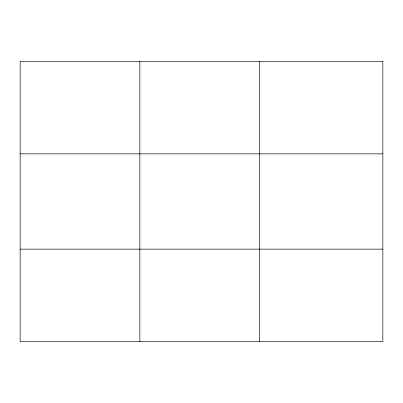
<?xml version="1.0" encoding="UTF-8"?>
<svg xmlns="http://www.w3.org/2000/svg" width="403" height="403" viewBox="0 0 403 403"><rect width="100%" height="100%" fill="white"/><g stroke="black" fill="none" stroke-linecap="round" stroke-linejoin="round"><path stroke-width="0.6" d="M139.841 61.362L139.841 341.638M259.532 61.362L259.532 341.638M20.15 153.85L382.85 153.85M20.15 249.15L382.85 249.15M382.85 61.362L382.85 341.638L20.15 341.638L20.15 61.362L382.85 61.362"/></g></svg>
